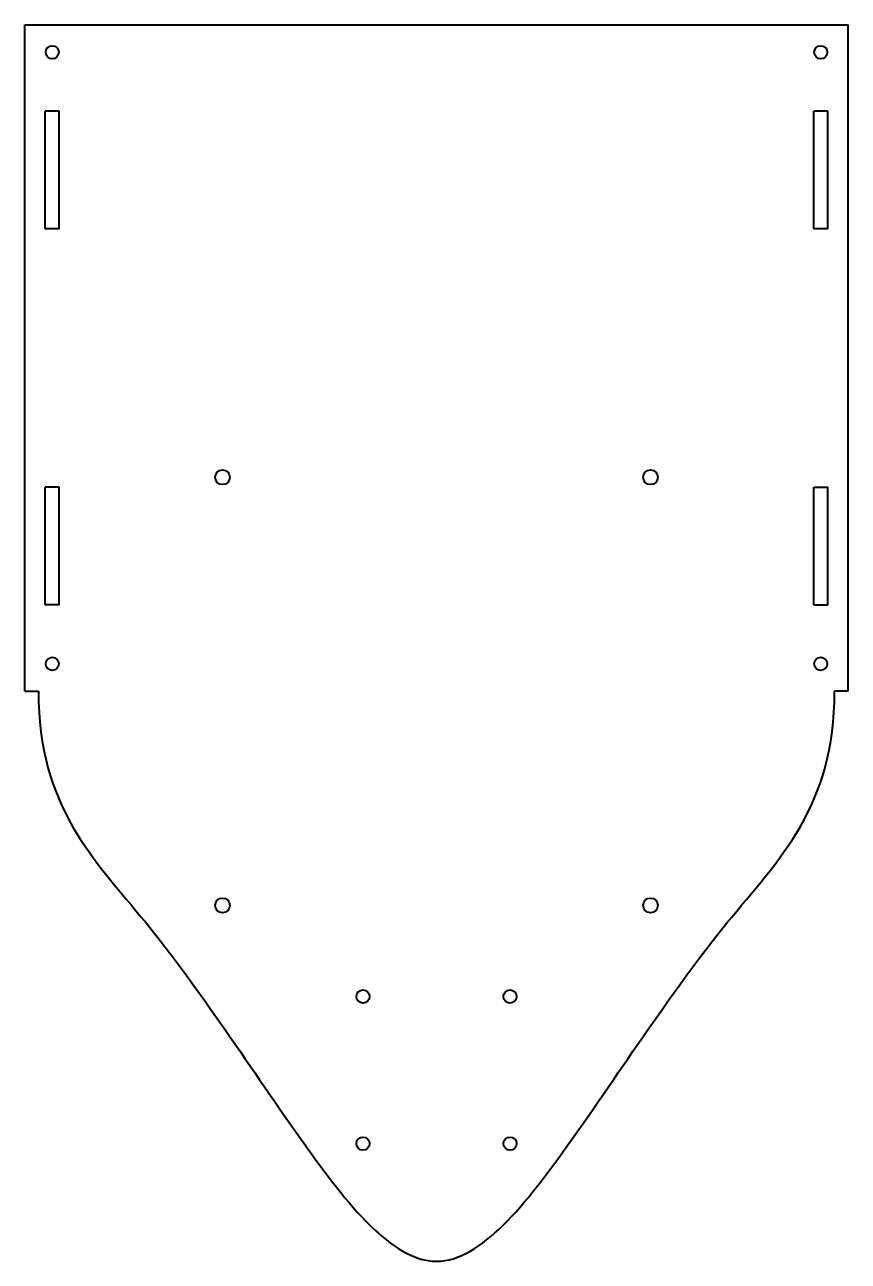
# Model space of a CAD drawing. Header units: inches. Extents: x -3.5 to 3.5, y -4.8 to 5.7.
import ezdxf

# ---------------------------------------------------------------- set-up
doc = ezdxf.new("R2010")
doc.units = ezdxf.units.IN
doc.header["$MEASUREMENT"] = 0
doc.layers.add('Visible', color=7, linetype='Continuous', lineweight=40)

msp = doc.modelspace()

# ---------------------------------------------------------------- linework, layer by layer
at = {"layer": 'Visible'}
for p, q in [((-3.5, 0), (-3.5, 5.665)), ((-3.5, 5.665), (3.5, 5.665)), ((3.5, 0), (3.5, 5.665)), ((-3.325, 3.931), (-3.325, 4.931)), ((-3.208, 4.931), (-3.325, 4.931)), ((-3.208, 3.931), (-3.208, 4.931)), ((3.207, 3.931), (3.207, 4.931)), ((3.325, 4.931), (3.207, 4.931)), ((3.325, 3.931), (3.325, 4.931)), ((-3.208, 3.931), (-3.325, 3.931)), ((3.325, 3.931), (3.207, 3.931)), ((-3.325, 0.734), (-3.325, 1.734)), ((-3.208, 1.734), (-3.325, 1.734)), ((-3.208, 0.734), (-3.208, 1.734)), ((3.207, 0.734), (3.207, 1.734)), ((3.207, 1.734), (3.325, 1.734)), ((3.325, 0.734), (3.325, 1.734)), ((-3.208, 0.734), (-3.325, 0.734)), ((3.207, 0.734), (3.325, 0.734)), ((-3.5, 0), (-3.383, 0)), ((3.5, 0), (3.383, 0))]:
    msp.add_line(p, q, dxfattribs=at)
for centre, radius in [((-3.266, 5.431), 0.056), ((3.266, 5.431), 0.056), ((-1.819, 1.819), 0.0625), ((1.819, 1.819), 0.0625), ((-3.266, 0.234), 0.056), ((3.266, 0.234), 0.056), ((-1.819, -1.819), 0.0625), ((1.819, -1.819), 0.0625), ((-0.625, -2.594), 0.056), ((0.625, -2.594), 0.056), ((-0.625, -3.844), 0.056), ((0.625, -3.844), 0.056)]:
    msp.add_circle(centre, radius, dxfattribs=at)
msp.add_open_spline([(-3.383, 0), (-3.383, -0.984), (-2.429, -1.875), (-1.229, -3.755), (0, -5.33), (1.229, -3.755), (2.429, -1.875), (3.383, -0.984), (3.383, 0)], degree=3, knots=[0, 0, 0, 0, 0.174604, 0.354599, 0.5, 0.645401, 0.825396, 1, 1, 1, 1], dxfattribs=at)

doc.saveas('drawing.dxf')
